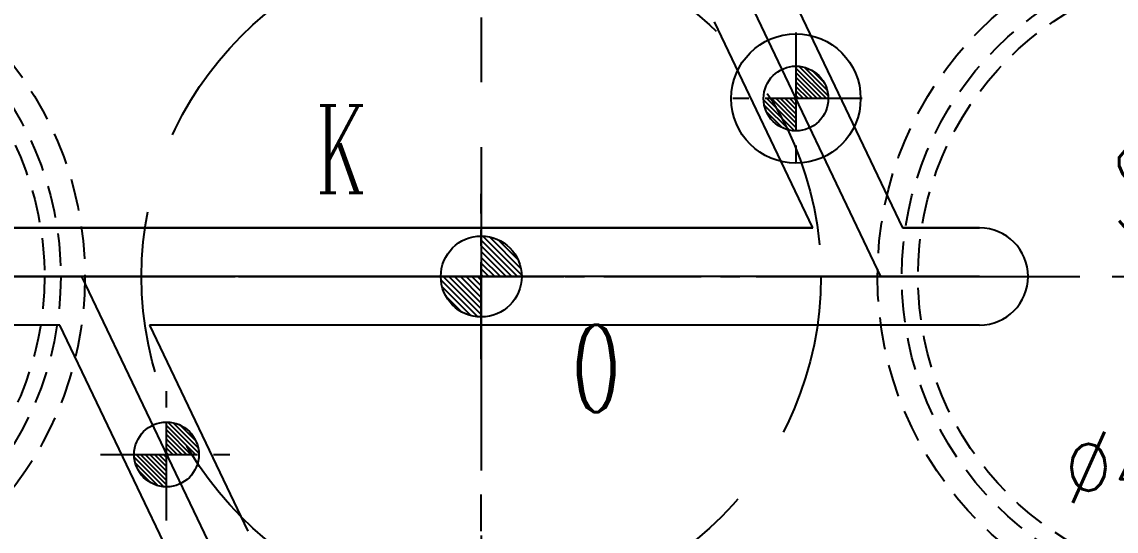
# Model space of a CAD drawing. Header units: millimetres. Extents: x 21466 to 22834, y -21631 to -20664.
# Drawn here: x 22131.7 to 22199.3, y -20946.3 to -20914.8 of the extents above; entities that cross this region are included whole.
import ezdxf

# ---------------------------------------------------------------- set-up
doc = ezdxf.new("R2010")
doc.units = ezdxf.units.MM
doc.header["$LTSCALE"] = 8
for name, pattern in [('CENTER', [2, 1.25, -0.25, 0.25, -0.25]), ('CENTER2', [1.125, 0.75, -0.125, 0.125, -0.125]), ('HIDDEN', [0.375, 0.25, -0.125])]:
    doc.linetypes.add(name, pattern=pattern)
for name, color, linetype in [('Cav-cor', 30, 'Continuous'), ('CL', 1, 'Continuous'), ('PIN', 5, 'Continuous'), ('Ru', 8, 'Continuous'), ('SP', 3, 'Continuous')]:
    doc.layers.add(name, color=color, linetype=linetype)
doc.styles.add('ROMANC', font='RomanC.ttf', dxfattribs={"width": 0.8, "height": 7})
doc.styles.get("Standard").update_dxf_attribs({"font": 'txt.shx', "width": 0.8, "bigfont": 'chineset.shx'})

# ---------------------------------------------------------------- blocks, each defined once
blk = doc.blocks.new('20160825.183103')
at = {"layer": 'SP', "linetype": 'CENTER'}
for p, q in [((0, -23), (0, 23)), ((-23, 0), (23, 0))]:
    blk.add_line(p, q, dxfattribs=at)
at = {"layer": 'SP', "linetype": 'HIDDEN'}
for radius in [21.5, 20, 19]:
    blk.add_circle((0, 0), radius, dxfattribs=at)
at = {"layer": 'SP'}
for s, p in [('S', (-7.275, 2.66)), ('P', (5.184, -8.523))]:
    blk.add_text(s, height=5.481, dxfattribs=at).set_placement(p)
at = {"layer": 'SP', "color": 6, "insert": (-1.7, -11.791), "char_height": 4.375, "attachment_point": 5}
blk.add_mtext('%%c40.00', dxfattribs=at)

msp = doc.modelspace()

# ---------------------------------------------------------------- hatches: boundary and pattern name
at = {"layer": 'PIN', "linetype": 'Continuous'}
h = msp.add_hatch(dxfattribs=at)
h.set_pattern_fill('ANSI31', color=141, scale=1.6, angle=270, style=0)
h.set_pattern_definition([(315, (22015.27923, -20908.1405), (0.14142136, 0.14142136), [])])
h.paths.add_polyline_path([(22179.505, -20919.532), (22181.505, -20919.532, 0.414214), (22179.505, -20917.532)])
h.paths.add_polyline_path([(22179.505, -20921.532), (22179.505, -20919.532), (22177.505, -20919.532, 0.414214)])
h = msp.add_hatch(dxfattribs=at)
h.set_pattern_fill('ANSI31', color=161, scale=2, angle=90, style=0)
h.set_pattern_definition([(135, (22365.33004, -20944.77198), (-0.1767767, -0.1767767), [])])
h.paths.add_polyline_path([(22160.048, -20930.532), (22157.548, -20930.532, 0.414214), (22160.048, -20933.032)])
h.paths.add_polyline_path([(22160.048, -20928.032), (22160.048, -20930.532), (22162.548, -20930.532, 0.414214)])
h = msp.add_hatch(dxfattribs=at)
h.set_pattern_fill('ANSI31', color=141, scale=1.6, angle=90, style=0)
h.set_pattern_definition([(135, (22304.8168, -20952.92404), (-0.14142136, -0.14142136), [])])
h.paths.add_polyline_path([(22140.591, -20941.532), (22138.591, -20941.532, 0.414214), (22140.591, -20943.532)])
h.paths.add_polyline_path([(22140.591, -20939.532), (22140.591, -20941.532), (22142.591, -20941.532, 0.414214)])

# ---------------------------------------------------------------- linework, layer by layer
at = {"color": 8, "linetype": 'HIDDEN', "ltscale": 5}
msp.add_circle((22160.048, -20930.532), 21, dxfattribs=at)
at = {"layer": 'Cav-cor', "color": 241}
for p, q in [((22178.982, -20912.641), (22186.099, -20927.532)), ((22184.762, -20930.532), (22176.727, -20913.719)), ((22180.557, -20927.532), (22174.471, -20914.797)), ((22129.237, -20927.532), (22180.557, -20927.532)), ((22186.099, -20927.532), (22190.859, -20927.532)), ((22190.859, -20930.532), (22129.237, -20930.532)), ((22135.334, -20930.532), (22143.37, -20947.346)), ((22133.997, -20933.532), (22129.237, -20933.532)), ((22141.114, -20948.424), (22133.997, -20933.532)), ((22190.859, -20933.532), (22139.539, -20933.532)), ((22139.539, -20933.532), (22145.625, -20946.268))]:
    msp.add_line(p, q, dxfattribs=at)
at = {"layer": 'Cav-cor'}
msp.add_circle((22179.505, -20919.532), 4, dxfattribs=at)
at = {"layer": 'Cav-cor', "color": 241}
msp.add_arc((22190.859, -20930.532), 3, 270, 90, dxfattribs=at)
at = {"layer": 'CL', "color": 7, "linetype": 'CENTER', "ltscale": 2}
for p, q in [((22160.048, -20730.532), (22160.048, -21130.532)), ((21985.048, -20930.532), (22335.048, -20930.532))]:
    msp.add_line(p, q, dxfattribs=at)
at = {"layer": 'CL', "color": 6, "linetype": 'CENTER'}
for p, q in [((22160.048, -20802.787), (22160.048, -20917.063)), ((22160.048, -21058.278), (22160.048, -20944.001))]:
    msp.add_line(p, q, dxfattribs=at)
at = {"layer": 'PIN', "color": 141, "linetype": 'CENTER2'}
for p, q in [((22179.505, -20915.444), (22179.505, -20923.62)), ((22183.593, -20919.532), (22175.417, -20919.532)), ((22140.591, -20945.62), (22140.591, -20937.444)), ((22136.503, -20941.532), (22144.679, -20941.532))]:
    msp.add_line(p, q, dxfattribs=at)
at = {"layer": 'PIN', "color": 161, "linetype": 'CENTER2'}
for p, q in [((22160.048, -20935.642), (22160.048, -20925.422)), ((22154.938, -20930.532), (22165.158, -20930.532))]:
    msp.add_line(p, q, dxfattribs=at)
at = {"layer": 'PIN', "color": 141, "linetype": 'Continuous'}
for centre in [(22179.505, -20919.532), (22140.591, -20941.532)]:
    msp.add_circle(centre, 2, dxfattribs=at)
at = {"layer": 'PIN', "color": 161, "linetype": 'Continuous'}
msp.add_circle((22160.048, -20930.532), 2.5, dxfattribs=at)
at = {"layer": 'Ru', "color": 253, "ltscale": 2}
for p, q in [((22180.557, -20927.532), (22129.237, -20927.532)), ((22190.859, -20927.532), (22186.099, -20927.532)), ((22133.997, -20933.532), (22129.237, -20933.532)), ((22190.859, -20933.532), (22139.539, -20933.532))]:
    msp.add_line(p, q, dxfattribs=at)
at = {"layer": 'Ru', "color": 253, "linetype": 'CENTER', "ltscale": 0.6}
msp.add_line((22129.237, -20930.532), (22190.859, -20930.532), dxfattribs=at)
at = {"layer": 'Ru', "color": 253, "ltscale": 2}
msp.add_arc((22190.859, -20930.532), 3, 270, 90, dxfattribs=at)

# ---------------------------------------------------------------- block references
at = {"layer": 'SP'}
for p in [(22114.048, -20930.532), (22206.048, -20930.532)]:
    msp.add_blockref('20160825.183103', p, dxfattribs=at)

# ---------------------------------------------------------------- texts
at = {"color": 8, "linetype": 'HIDDEN', "ltscale": 0.7, "style": 'ROMANC', "width": 0.6}
for s, p in [('K', (22149.806, -20925.369)), ('O', (22165.626, -20938.915))]:
    msp.add_text(s, height=5.4, dxfattribs=at).set_placement(p)

doc.saveas('drawing.dxf')
